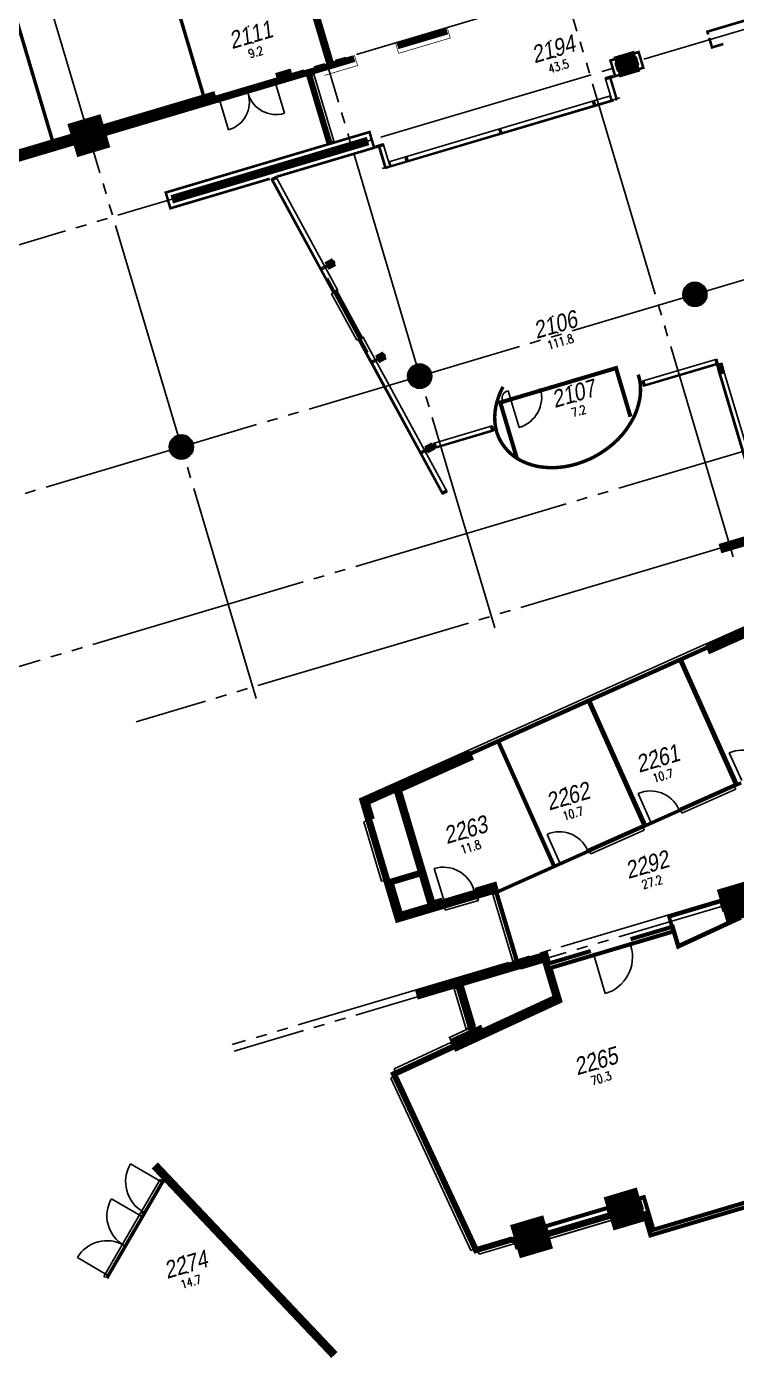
# Model space of a CAD drawing. Extents: x -10617 to 141157, y 29682 to 109360.
# Drawn here: x 33514 to 54049, y 29682 to 68256 of the extents above; entities that cross this region are included whole.
import ezdxf
from ezdxf.enums import TextEntityAlignment as Align

# ---------------------------------------------------------------- set-up
doc = ezdxf.new("R2010")
doc.units = 0
doc.header["$LTSCALE"] = 50
doc.linetypes.add('4PHAN', pattern=[158.74999999999997, 127, -6.35, 6.35, -6.35, 6.35, -6.35])
doc.linetypes.add('INVISIBLE', pattern=[999999, 0, -999999])
doc.layers.get('0').update_dxf_attribs({"linetype": 'CONTINUOUS'})
for name, color, linetype in [('CL_02', 7, 'CONTINUOUS'), ('ED_02', 7, 'CONTINUOUS'), ('EW_02', 7, 'CONTINUOUS'), ('GRIDLINE_02', 15, '4PHAN'), ('HEADER_02', 7, 'INVISIBLE'), ('ND_02', 7, 'CONTINUOUS'), ('NW_02', 7, 'CONTINUOUS'), ('RI_02', 7, 'CONTINUOUS'), ('WW_02', 7, 'CONTINUOUS')]:
    doc.layers.add(name, color=color, linetype=linetype)
doc.styles.add('SIMPLEX', font='ARIALN.TTF', dxfattribs={"oblique": 10})
doc.styles.get("Standard").update_dxf_attribs({"font": 'simplex.shx'})

# ---------------------------------------------------------------- blocks, each defined once
blk = doc.blocks.new('RM_SPAM')
for p in [(0, 2.5), (0, 0)]:
    blk.add_point(p)
at = {"style": 'SIMPLEX', "oblique": 10}
blk.add_attdef('RM_NUM', text='', height=2.5, dxfattribs=at).set_placement((0, 0), align=Align.CENTER)
at = {"flags": 1}
for tag, p, width in [('SITENO', (-15, 0), 0.8), ('IN_OU_CODE', (-15.00170329455824, -1.995872601691918), 0.8), ('RM_CO_CODE', (-15.00170329455824, -3.995872601691911), 0.8), ('RM_TY_CODE', (-15.00085164727912, -5.997936300845954), 0.7), ('RM_FU_CODE', (-15, -7.999999999999996), 0.8), ('OCC/USE', (-14.99914835272088, -10.00206369915404), 0.8)]:
    blk.add_attdef(tag, p, '', height=1.25, dxfattribs=dict(at, width=width))
at = {"width": 0.8, "flags": 1}
for tag, p in [('BL_NUM', (15, 0)), ('LEVEL', (15.00170329455824, -2.004127398308096)), ('%S/L', (15, -4)), ('STUDCAP', (15, -6))]:
    blk.add_attdef(tag, text='', height=1.25, dxfattribs=at).set_placement(p, align=Align.RIGHT)
at = {"width": 0.8}
for tag, p in [('RM_AREA', (0, -2.000000000000007)), ('USE', (-0.2373231609166631, -4.046504915098961)), ('USE2', (-0.2373231609166631, -6.046504915098954))]:
    blk.add_attdef(tag, text='', height=1.25, dxfattribs=at).set_placement(p, align=Align.CENTER)
at = {"width": 0.8, "flags": 1}
blk.add_attdef('SERVS', text='', height=1.25, dxfattribs=at).set_placement((-0.0008516472791200158, -7.997936300845957), align=Align.CENTER)
blk = doc.blocks.new('DR2H90')
for p, q in [((-0.4599932413009902, 1.220633370033753e-06), (-0.4599903310180986, 0.4599944619267733)), ((0.4599932413009902, 1.220633370033753e-06), (0.4599903310180986, 0.4599944619267733))]:
    blk.add_line(p, q)
for centre, start, end in [((-0.4599932413009902, 1.220633370033753e-06), 359.9998479605043, 89.9998479605043), ((0.4599932413009902, 1.220633370033753e-06), 90.00015203949572, 180.0001520394958)]:
    blk.add_arc(centre, 0.4599932413026097, start, end)
at = {"flags": 1}
blk.add_attdef('SILLHT', text='', height=0.1, dxfattribs=at).set_placement((0, 0), align=Align.MIDDLE)
blk = doc.blocks.new('DRFRAME')
for p, q in [((-0.4999994901905845, -0.4999986732048434), (-0.4999931633956879, 0.5000013267751423)), ((0.5000005098094155, -0.4999986732048434), (0.5000068366043121, 0.5000013267751423))]:
    blk.add_line(p, q)
at = {"flags": 1}
blk.add_attdef('SILLHT', text='', height=0.1, dxfattribs=at).set_placement((0, 0), align=Align.MIDDLE)
blk = doc.blocks.new('SPL')
for p, q in [((1.000000509809156, 0.5000018366028116), (5.098096753641812e-07, 0.5000008169875014)), ((1.000000509809156, -0.4999981633971883), (1.000000509809156, 0.5000018366028116)), ((5.098096753641812e-07, -0.4999991830124985), (1.000000509809156, -0.4999981633971883))]:
    blk.add_line(p, q)
blk = doc.blocks.new('DR1H90')
blk.add_line((-0.4599932413009902, 1.220633370033753e-06), (-0.4599874206496853, 0.920001220614957))
blk.add_arc((-0.4599932413009902, 1.220633370033753e-06), 0.92, 0, 90)
at = {"flags": 1}
blk.add_attdef('SILLHT', text='', height=0.1, dxfattribs=at).set_placement((0, 0), align=Align.MIDDLE)
blk = doc.blocks.new('MUL')
for p, q in [((-0.4999994901905845, -0.4999986732048434), (-0.4999931633956879, 0.5000013267751423)), ((0.5000005098094155, -0.4999986732048434), (0.5000068366043121, 0.5000013267751423))]:
    blk.add_line(p, q)
blk = doc.blocks.new('WNOF')
blk.add_line((-0.4999999999982396, 1.32679489667639e-06), (0.5000000000017604, 1.32679489667639e-06))
at = {"flags": 1}
blk.add_attdef('SILLHT', text='', height=0.1, dxfattribs=at).set_placement((0, 0), align=Align.MIDDLE)
blk = doc.blocks.new('WNFRAME')
for p, q in [((-0.4999994901905845, -0.4999986732048434), (-0.4999931633956879, 0.5000013267751423)), ((0.5000005098094155, -0.4999986732048434), (0.5000068366043121, 0.5000013267751423))]:
    blk.add_line(p, q)
at = {"flags": 1}
blk.add_attdef('SILLHT', text='', height=0.1, dxfattribs=at).set_placement((0, 0), align=Align.MIDDLE)
blk = doc.blocks.new('DR2S')
for p, q in [((-0.2999993163386886, 0.05000079607496258), (-0.7999993163351679, 0.05000344966475594)), ((0.2999994183005718, 0.05000053071598325), (0.7999994182988114, 0.05000451110067328))]:
    blk.add_line(p, q)
at = {"flags": 1}
blk.add_attdef('SILLHT', text='', height=0.1, dxfattribs=at).set_placement((0, 0), align=Align.MIDDLE)
blk = doc.blocks.new('C-S')
for p, q in [((0.5, 0.5), (-0.5, 0.5000000000000002)), ((-0.5, 0.5000000000000002), (-0.5, -0.5)), ((0.5, -0.5), (0.5, 0.5)), ((-0.5, -0.5), (0.5, -0.5))]:
    blk.add_line(p, q)
at = {"const_width": 1}
blk.add_lwpolyline([(-0.5, 0), (0.5, 0)], dxfattribs=at)
blk = doc.blocks.new('C-C')
at = {"const_width": 0.49999999}
blk.add_lwpolyline([(0, 0.24999999, 2.414213562373095), (0.24999999, 0, 0.4142135623730951)], format="xyb", close=True, dxfattribs=at)
blk.add_circle((0, 0), 0.5)

msp = doc.modelspace()

# ---------------------------------------------------------------- linework, layer by layer
at = {"layer": 'EW_02', "flags": 128}
for points, const_width in [([(53235.60532090582, 68027.21342201241), (53210.68363960514, 68111.08065912176), (56026.49384921024, 68947.8219393836), (56161.79651160302, 68492.49986725944), (55024.8680299774, 68154.65206646582)], 75), ([(53674.29756784363, 67753.31899475356), (53345.98636357403, 67655.75860522674), (53264.09029047455, 67931.35626534164)], 75), ([(41707.44404538299, 66844.41812228569), (41707.43977511443, 66844.43249262554)], 150), ([(40748.83449290576, 63912.41884324867), (43568.5445430569, 64750.32155852502), (43433.24427858549, 65205.63398152872), (37538.02326578046, 63453.81496254935), (37673.32353025189, 62998.50253954538), (40549.06827170732, 63853.05647754526)], 75), ([(42284.26555351952, 64903.29405022923), (42284.26128325096, 64903.30842056908)], 150), ([(40659.04808780106, 63878.81850500735), (40659.05598884364, 63878.80395281368)], 150), ([(42447.70640760823, 60584.45551352356), (42447.71430865081, 60584.44096132989)], 150), ([(53575.61931239014, 53147.63396380562), (55301.05056059717, 53660.36169197725)], 280), ([(55960.33246868123, 51506.4675075395), (53227.61414442206, 50283.10728716543)], 280), ([(53215.37766934485, 50299.56870199495), (53215.3640528102, 50299.56260625942)], 100), ([(46336.53938410189, 47198.19657115906), (43292.48346443573, 45835.4331052992), (43451.95609259544, 45298.77609657971)], 280), ([(46328.38113856665, 47216.45610486874), (46328.367522032, 47216.4500091332)], 100), ([(43964.68303515981, 43573.34529578302), (44289.41074134124, 42480.57263534619), (45573.89813115973, 42862.26985121803)], 280), ([(46388.78084506982, 39286.2433787606), (46405.23987727539, 39230.85544687563)], 225), ([(45897.2083638753, 38683.24575318314), (45749.84120613954, 38999.02002651981), (46286.39339366265, 39248.6760508156)], 50), ([(45842.57615290509, 38740.51525766883), (45842.54429195407, 38740.50040533453)], 150), ([(44196.59693430632, 37973.22386076122), (44128.8128707656, 37941.62557068894), (44160.52025360854, 37873.48114808317)], 150), ([(42418.18484092494, 29807.36249494978), (37221.18684092494, 35295.48749494978)], 250), ([(37460.01894566447, 34840.86427308019), (37532.7822279538, 34966.43706363582)], 100), ([(47577.44262208379, 33223.6639352128), (47677.1390110974, 32888.1647922082), (51295.5444388119, 33963.40716785658)], 50), ([(47574.84018957101, 33144.64904859968), (47574.84193919734, 33144.64956851642)], 150), ([(46480.90606000478, 32886.58734537643), (46508.29832844825, 32827.71681903279), (46570.35193101288, 32846.15658903185)], 150)]:
    msp.add_lwpolyline(points, dxfattribs=dict(at, const_width=const_width))
at = {"layer": 'EW_02', "const_width": 75, "flags": 128}
msp.add_lwpolyline([(50542.16882929405, 66822.58131116799), (51356.95065822904, 67064.70043814043), (51221.65447165431, 67520.00071779513), (50406.87264271932, 67277.88159082271)], close=True, dxfattribs=at)
at = {"layer": 'EW_02', "const_width": 100, "flags": 128}
msp.add_lwpolyline([(47297.00532016717, 57829.5643292593, 0.07461815799654631), (47090.44566239609, 57264.01197499174, 0.0965099485098268), (47084.15323403491, 56650.31591355119, 0.1275226204907446), (47358.5755209203, 56069.54339260086, 0.1123937882680314), (47832.26080424194, 55688.12139356197, 0.08683725847908892), (48427.92455534924, 55508.10488971832, 0.0653329161659573), (49033.01204224477, 55512.11405182291, 0.05745922421385646), (49622.23455568888, 55664.68644371319, 0.05338091937718408), (50142.21142934243, 55926.03672325259, 0.05523042077345077), (50627.04978402204, 56314.90161650951, 0.06212937296539551), (50977.79767126857, 56768.06847469207, 0.08459491255111125), (51218.17717684415, 57323.30503861394, 0.1447074014517824), (51211.63521947958, 58183.84816591027, 0.1447074014517824)], format="xyb", dxfattribs=at)
at = {"layer": 'GRIDLINE_02'}
for p, q in [((140444.5301913079, 96393.60703970515), (2438.8862077269, 55384.10386141599)), ((141156.6496565626, 93997.1751363267), (3151.007394683314, 52987.67246971093)), ((53960.04614559122, 52907.15242735122), (45528.99349038934, 81279.34542320063)), ((47058.32226403356, 50856.24836747395), (38627.63652243378, 79227.20662517217)), ((40156.59849490608, 48805.34434101428), (31725.91421279298, 77176.29768721631)), ((122381.7905472759, 73604.39025196142), (36682.55681077266, 48138.15755217185)), ((70599.42254602458, 65780.16254451172), (5130.707987261194, 46325.58443101344)), ((125216.0260188784, 64066.5912768339), (39516.79232400242, 38600.35858934349)), ((123546.0238947901, 63778.9494158153), (39459.85464563701, 38792.05317539047)), ((71952.45024257904, 61226.9421399585), (6483.738925003447, 41772.36498962424))]:
    msp.add_line(p, q, dxfattribs=at)
at = {"layer": 'HEADER_02', "flags": 128}
for points, const_width, elevation in [([(39020.34029559061, 66145.04338261778), (40774.52805510461, 66666.3161560975)], 190, 2100), ([(41707.44404538299, 66844.41812228569), (42284.26128325096, 64903.30842056908)], 150, 2100), ([(43176.89723725939, 59241.42662908103), (42447.7141902669, 60584.44089705392)], 150, 2100), ([(48398.8070762914, 57728.55472129517), (47288.58839052269, 57398.64305164705)], 118.5, 2400), ([(46328.38113856665, 47216.45610486874), (53215.3640528102, 50299.56260625942)], 100, 2100), ([(53989.40660163142, 46279.81835537628), (52431.03694116922, 45582.18036805699)], 100, 2100), ([(52431.05548370503, 45582.13254583614), (51554.84904464932, 45189.87972410339)], 100, 2100), ([(43404.02798141967, 45284.53347552126), (43916.75599318235, 43559.10309849821)], 180, 2100), ([(51338.54455562493, 45093.10245005732), (49793.31799174857, 44401.34825506401)], 100, 2100), ([(49793.33680403082, 44401.29983024815), (48917.13036497511, 44009.0470085154)], 100, 2100), ([(45573.89813115973, 42862.26985121803), (46532.47350154056, 43147.11882991169)], 280, 2100), ([(47099.56312071983, 43169.58731339263), (47674.95710485079, 41233.27076824153)], 100, 2100), ([(49877.46001937583, 41369.27749630489), (51027.74691873965, 41711.09806375634)], 117.9999999999999, 2100), ([(46388.78085301298, 39286.24338112098), (46041.2655384472, 40455.70184816556)], 225, 2100), ([(45842.54448340436, 38740.49999463894), (44196.5971257566, 37973.22345006565)], 150, 2100), ([(46480.90647189457, 32886.58753702744), (44160.52066549828, 37873.48133973416)], 150, 2100), ([(36906.32382806062, 33885.31308232907), (37460.02870575077, 34840.88111675788)], 100, 2100), ([(36906.33358814692, 33885.32992600676), (35833.41758103272, 32033.72218091652)], 100, 2100), ([(47574.84018867672, 33144.64905160915), (46570.35193011858, 32846.15659204132)], 150, 2100)]:
    msp.add_lwpolyline(points, dxfattribs=dict(at, const_width=const_width, elevation=elevation))
at = {"layer": 'ND_02'}
msp.add_line((47765.12127544747, 56654.09003115993), (47449.55635098078, 57716.0290520346), dxfattribs=at)
for centre, radius, start, end in [((47492.13053580987, 57496.82007706191), 223.3050288785289, 100.9910024429213, 191.525347822611), ((47496.87381926788, 57534.114301044), 919.9770839358815, 286.5746983954905, 15.8472206873895)]:
    msp.add_arc(centre, radius, start, end, dxfattribs=at)
at = {"layer": 'NW_02', "flags": 128}
for points, const_width in [([(34293.42557040157, 64849.94170719819), (32000.39760372943, 72566.43314693589), (32863.11340681104, 72822.7976563599)], 100), ([(42996.99141789696, 67331.95664385796), (42325.99030212391, 67132.56281710025), (41556.89902006025, 69720.7086457902), (49513.04730979859, 72084.95111634664), (50282.13857966429, 69496.80532860942), (49611.13781989689, 69297.4112957123)], 200), ([(41435.40167588304, 69778.50782621873), (37898.269142299, 68727.41627936788), (38621.78473281422, 66292.64212345907)], 100), ([(45680.9944160725, 68129.53276337693), (44243.13564511393, 67702.25983567534)], 200), ([(44185.8937349257, 67789.57181078594), (44277.04505497347, 67482.82843102912), (45772.41829141288, 67927.19189010022), (45681.26687145303, 68233.93560563633)], 20), ([(40774.5283098194, 66666.31529893097), (42231.55733720513, 67099.2846649675)], 190), ([(42997.26383232819, 67436.35947394943), (43088.4150531721, 67129.61642843911), (42132.71806169453, 66845.62300574344)], 20), ([(40724.67600983202, 66834.07822375675), (41175.20871373601, 66967.95817090521)], 160), ([(22051.683629803, 61285.22636177358), (38970.48833057492, 66312.80518019658)], 160), ([(35809.12133720514, 65190.79966496752), (39020.34055030541, 66145.04252545124)], 190), ([(28907.39485110857, 63139.90381767705), (34850.55385110858, 64905.93081767705)], 190), ([(37713.51302962089, 63258.20393540815), (43393.05479841266, 64945.93259128142)], 250), ([(50985.07830378116, 56967.33224831313), (50567.38039111567, 58372.96612982149), (48398.80709005906, 57728.55467496425)], 118.5), ([(47288.58840429035, 57398.64300531613), (47218.5210578129, 57377.82185038467), (47693.55776722955, 55779.22840934929)], 118.5), ([(55671.0361112915, 51196.1784505871), (53272.21474900037, 50122.29429133806), (53217.04431534602, 50245.5329253969)], 50), ([(52447.20244599332, 49900.89734883785), (54034.6622670633, 46354.85559121582)], 143.9999999999999), ([(49796.35744599328, 48714.18934883797), (51383.81727887392, 45168.14756484798)], 143.9999999999999), ([(47172.31273174756, 47539.47712766364), (48759.77155742583, 43993.43651704929)], 117.9999999999999), ([(46372.13499549415, 47181.26157618374), (46427.29550703503, 47058.04510804485), (44357.30443251441, 46131.35006056585), (45301.63380748261, 42953.49506813427), (45526.89753488702, 43020.43423835278)], 50), ([(53989.40726319348, 46279.8168775923), (54192.01968922451, 46370.52072577954)], 100), ([(44236.03778489472, 46118.16014726406), (45193.72632977219, 42895.3489077243)], 190), ([(52431.03521511456, 45582.17782140461), (52431.03760273127, 45582.17889027303)], 100), ([(51338.54521718699, 45093.10097227333), (51554.82877605885, 45189.92499967185)], 100), ([(49793.31626567867, 44401.34570840481), (49793.31865331062, 44401.34677728005)], 100), ([(47132.76011119921, 43210.29002511433), (48917.10982662296, 44009.09288667205)], 100), ([(44125.94425117569, 43522.15963940303), (44844.8732511757, 43735.79663940302)], 190), ([(46532.47350154056, 43147.11882991169), (47107.61475542405, 43318.02782130532)], 280), ([(46485.47345061641, 43305.2837764185), (47084.57919713652, 43483.31354372204), (47146.5283852494, 43274.8421483175)], 50), ([(52172.244006463, 42256.70981271283), (52101.74206840217, 42493.96314223587), (54543.7027467487, 43219.61468928103)], 105), ([(52184.70534290774, 42260.41228221545), (52369.8662015188, 41637.30809825797), (54178.55123148728, 42473.37263077617)], 131), ([(50988.43789779218, 41843.38105752199), (52138.72680199458, 42185.19950400767)], 117.9999999999999), ([(51027.74691873965, 41711.09806375634), (52178.03421467762, 42052.91556883764)], 117.9999999999999), ([(46710.77975689292, 39164.05301413433), (48837.50230459419, 40147.13308212558), (48505.0006358493, 41266.06848947519), (47781.27959308358, 41051.00789277004)], 190), ([(47738.5510848721, 41194.79406795161), (48601.27037202074, 41451.14010051497)], 110), ([(48647.09275363696, 41209.17660558099), (48561.64044756685, 41496.74068901866)], 50), ([(48639.93507564583, 41145.49951302821), (49838.15007564583, 41501.56151302825)], 117.9999999999999), ([(48679.24399947776, 41013.21649038437), (49877.46001937583, 41369.27749630489)], 117.9999999999999), ([(44791.18378277118, 40230.28213019187), (47762.76378277118, 41113.31513019193)], 280), ([(48720.0140139422, 40963.78183457562), (49002.66263935801, 40012.61123485646)], 50), ([(45895.53564178464, 38627.28860134701), (49005.64525914357, 40065.11711170815)], 100), ([(45855.86519636214, 38829.45940760649), (46727.22979309056, 39232.24856859152)], 300), ([(56147.86415237811, 35813.21699715612), (55681.03817638879, 35674.49548162586), (55965.88811510898, 34715.91607286867), (51652.2793058414, 33434.08744459818), (51372.26173458337, 34376.39828846445), (47672.54116297311, 33279.04592936987)], 117.9999999999999), ([(55910.45416323537, 35386.93021840244), (56135.77111461652, 34628.69298044193), (51633.32382478887, 33290.74888355174)], 117.9999999999999), ([(51365.92729892356, 33958.25679408741), (51586.85935788533, 33215.40899401408)], 132), ([(48618.37335910647, 33319.12667148797), (50367.73435910647, 33838.96467148796)], 190)]:
    msp.add_lwpolyline(points, dxfattribs=dict(at, const_width=const_width))
at = {"layer": 'WW_02'}
msp.add_line((44033.54617797594, 64194.85549671747), (43912.49073831991, 64158.88099160346), dxfattribs=at)

# ---------------------------------------------------------------- block references
at = {"layer": 'CL_02'}
for p, xscale, yscale, zscale, rotation in [((50881.91236383942, 67171.27942456533), 625, 250, 4350, 16.5497402956659), ((35314.17191081858, 65101.07798328879), 999.9999999999999, 300, 4350, 16.55000000000061), ((42300.40322800737, 61384.74335426031), 250, 90, 3000, 28.5000027126206), ((43766.4079489443, 58684.64813696677), 250, 90, 3000, 28.5000027126206), ((53586.11731075906, 58382.49086470595), 152.4, 230, 3000, 16.54968235183453), ((45178.23749054036, 56063.36015520501), 230, 150, 3000, 28.49828684816919), ((54106.4319274049, 42935.80368345059), 1000, 300, 4350, 16.54979999539184), ((50831.35425727947, 34034.11093309199), 1000, 300, 4350, 16.54979999539184), ((48123.42008378175, 33229.42344516204), 1000, 300, 4350, 16.54979999539184)]:
    msp.add_blockref('C-S', p, dxfattribs=dict(at, xscale=xscale, yscale=yscale, zscale=zscale, rotation=rotation))
at = {"layer": 'CL_02', "xscale": 700, "yscale": 700, "zscale": 4350}
for p in [(52849.61629826367, 60505.67677119467), (44887.30770226273, 58139.5945986429), (37991.7426475761, 56090.52068488032)]:
    msp.add_blockref('C-C', p, dxfattribs=at)
at = {"layer": 'ED_02'}
for name, p, xscale, yscale, zscale, rotation in [('DR2S', (42766.71235415519, 59888.1790761186), 1528.2, 764.1, 2075, 298.499532), ('DRFRAME', (42812.30571376315, 59912.93376306748), 1478.2, 150, 2075, 298.499532), ('SPL', (42746.39413798905, 59877.1473944479), 50.00000000000001, 1528.2, 50.00000000000001, 208.4995319773552), ('DR1H90', (46013.30707261569, 43138.89451119873), 1000.002840677748, 1000.002840677748, 2075, 16.54977300000001), ('DRFRAME', (46053.18581635015, 43004.69434056486), 950.0028406777487, 280, 2075, 16.549773), ('SPL', (46093.0645600846, 42870.49416993098), 49.99999999999999, 1000.002840677748, 49.99999999999999, 286.5497731660485), ('DR1H90', (37139.91440370266, 34388.16523055082), -1104.4, 1104.4, 2075, 59.90980900000002), ('SPL', (37139.91440370266, 34388.16523055082), 49.99999999999999, 1104.4, 49.99999999999999, 149.9098087553995), ('DRFRAME', (37183.1762669057, 34363.09709954348), 1054.4, 100, 2075, 239.909809), ('DR2H90', (36326.61372138678, 32984.59418446898), 2140, 2140, 2075, 59.909809), ('SPL', (36326.61372138678, 32984.59418446898), 50, 2140, 50, 149.9098087553999), ('DRFRAME', (36369.87558458982, 32959.52605346164), 2090, 100, 2075, 59.909809)]:
    msp.add_blockref(name, p, dxfattribs=dict(at, xscale=xscale, yscale=yscale, zscale=zscale, rotation=rotation))
at = {"layer": 'ND_02'}
for name, p, xscale, yscale, zscale, rotation in [('DRFRAME', (39897.43417534761, 66405.67976935764), 1780, 190, 2075, 196.5497939999999), ('DR2H90', (39924.49478380694, 66314.6153774703), 1830, 1830, 2075, 196.5497939999999), ('DRFRAME', (47843.69773340705, 57563.59888647111), 1108.2, 118.5, 2375, 196.5498), ('DR1H90', (54609.71333664023, 46612.23762704451), 960.0000000000001, 960.0000000000001, 2075, 24.116711), ('DR1H90', (51972.52242971193, 45431.64188700392), 960.0000000000001, 960.0000000000001, 2075, 24.116711), ('DRFRAME', (51992.95226417718, 45386.00613496976), 910.0000000000001, 100, 2075, 24.116711), ('DR1H90', (49334.80375003772, 44250.80917141593), 960.0000000000001, 960.0000000000001, 2075, 24.116711), ('DRFRAME', (49355.23358450297, 44205.17341938178), 910.0000000000001, 100, 2075, 24.116711), ('DRFRAME', (50452.60346905774, 41540.18778003061), 1150.000521325245, 117.9999999999999, 2075, 16.549903), ('DR1H90', (50469.4096396562, 41483.6320320485), -1200.000521325245, 1200.000521325245, 2075, 196.549903)]:
    msp.add_blockref(name, p, dxfattribs=dict(at, xscale=xscale, yscale=yscale, zscale=zscale, rotation=rotation))
at = {"layer": 'RI_02', "xscale": 200, "yscale": 200, "zscale": 200, "rotation": 16.54980000000002}
for p, values in [((40066.46107833178, 67784.82197070963), {'RM_NUM': '2111', 'RM_AREA': '9.2'}), ((48822.04709224045, 67373.26305689523), {'RM_NUM': '2194', 'RM_AREA': '43.5'}), ((48879.60955046612, 59396.61340307196), {'RM_NUM': '2106', 'RM_AREA': '111.8'}), ((49406.98201613847, 57397.34613582708), {'RM_NUM': '2107', 'RM_AREA': '7.2'}), ((51843.53136303337, 46839.08937703197), {'RM_NUM': '2261', 'RM_AREA': '10.7'}), ((49241.48082720526, 45745.96914318991), {'RM_NUM': '2262', 'RM_AREA': '10.7'}), ((46282.88636744229, 44775.39680596553), {'RM_NUM': '2263', 'RM_AREA': '11.8'}), ((51533.44332980833, 43764.83017076866), {'RM_NUM': '2292', 'RM_AREA': '27.2'}), ((50055.50677906096, 38081.84028782482), {'RM_NUM': '2265', 'RM_AREA': '70.3'}), ((38186.3771655731, 32190.24405257283), {'RM_NUM': '2274', 'RM_AREA': '14.7'})]:
    msp.add_blockref('RM_SPAM', p, dxfattribs=at).add_auto_attribs(values)
at = {"layer": 'WW_02'}
for name, p, xscale, yscale, zscale, rotation in [('SPL', (41971.88834701183, 65866.74207095988), 49.99999999999999, 2024.999999999999, 49.99999999999999, 196.549764), ('WNFRAME', (41995.85266431698, 65873.86327142738), 1975, 150, 2075, 286.549764), ('WNOF', (41995.85266431698, 65873.86327142738), 2024.999999999999, 2024.999999999999, 2100, 106.549764), ('SPL', (42067.74561623241, 65895.2268728299), 50, 2024.999999999999, 50, 16.549764), ('SPL', (50403.86400175768, 66454.22748831577), 50, 702.4, 50, 196.549803), ('MUL', (50378.04718660802, 66786.85176350291), 50, 239.9999999999999, 3000, 106.549803), ('WNFRAME', (50470.9640766541, 66474.16689525013), 652.4, 239.9999999999999, 2975, 106.549803), ('SPL', (50453.01267033513, 66468.83243855333), 50.00000000000001, 702.4, 50.00000000000001, 16.549803), ('WNOF', (50476.97775863246, 66475.95440567633), 702.4, 702.4, 3000, 106.549803), ('SPL', (47215.58399708498, 65247.25262807339), 50, 6700, 50, 106.549803), ('WNFRAME', (47223.04703233336, 65222.13802863639), 6650, 152.4, 2975, 16.549803), ('SPL', (47230.50981368305, 65197.02368098927), 50, 6700, 50, 286.549803), ('WNOF', (47237.63390303223, 65173.05092180667), 6700, 6700, 3000, 16.549803), ('MUL', (49936.49454970202, 66028.46343112795), 50.00000000000001, 152.4, 3000, 16.549803), ('MUL', (47223.04720899914, 65222.13498119095), 50.00000000000001, 152.4, 3000, 16.549803), ('MUL', (43725.54723326465, 64810.00671329796), 50, 239.9999999999999, 3000, 286.549803), ('WNFRAME', (43818.46569605774, 64497.31870105982), 652.4, 239.9999999999999, 2975, 286.549803), ('SPL', (43835.33308151642, 64502.33075333245), 50, 702.4, 50, 196.549803), ('WNOF', (43812.45099255299, 64495.53138781387), 702.4, 702.4, 3000, 286.549803), ('SPL', (43885.56577095416, 64517.25810799419), 50.00000000000001, 702.4, 50.00000000000001, 16.549803), ('MUL', (44509.59982925156, 64415.81168263091), 50.00000000000001, 152.4, 3000, 16.549803), ('MUL', (40672.03420099682, 63857.42243097183), 50, 152.4, 3000, 298.499532), ('SPL', (41531.41052046035, 62219.70086084801, 2975.000000000002), 49.99999999999999, 3748.599999999999, 49.99999999999999, 208.499532), ('WNFRAME', (41553.38119822594, 62231.62973316862), 3698.599999999999, 150, 2975, 118.499532), ('WNOF', (41509.4399721686, 62207.77205875715), 3748.599999999999, 3748.599999999999, 3000, 298.499532), ('SPL', (41575.35172348397, 62243.55852270848), 50, 3748.599999999999, 50, 28.49953200000001), ('MUL', (42079.64102239413, 61264.88238604709), 50, 152.4, 3000, 298.499532), ('SPL', (44372.42555155569, 56987.10016062111, 2975.000000000002), 49.99999999999999, 5103.2, 49.99999999999999, 208.499532), ('WNFRAME', (44394.3962293213, 56999.02903294173), 5053.2, 150, 2975, 118.499532), ('WNOF', (44350.42090145761, 56975.23040572162), 5103.199999999999, 5103.199999999999, 3000, 298.499532), ('SPL', (44416.36675457933, 57010.95782248159), 50, 5103.2, 50, 28.49953200000001), ('SPL', (52416.68874231822, 58264.49395336002), 50, 2256.8, 50, 106.549754), ('MUL', (53481.83666975112, 58553.6790165459), 49.99999999999999, 152.4, 3000, 16.549754), ('MUL', (43545.647233438, 58564.78800121016), 50, 152.4, 3000, 298.499532), ('WNFRAME', (52423.80993844196, 58240.52963476409), 2206.8, 150, 2975, 16.549754), ('SPL', (52430.93107041813, 58216.56553131869, 2975), 50, 2256.8, 50, 286.5497540000001), ('WNOF', (52438.05599708538, 58192.59917097484), 2256.8, 2256.8, 3000, 16.549754), ('MUL', (53627.42109095518, 58243.49810853013), 50.00000000000001, 152.4, 3000, 286.5498020000001), ('SPL', (54269.57938968978, 55990.51722359779), 50, 4734.899999999999, 50, 196.5498019999999), ('WNFRAME', (54293.54383504505, 55997.63829854797), 4684.899999999999, 150, 2975, 106.549802), ('WNOF', (54245.60912924209, 55983.39387876659), 4734.899999999999, 4734.899999999999, 3000, 286.5498020000001), ('SPL', (54317.50814769531, 56004.7595146801), 50.00000000000001, 4734.899999999999, 50.00000000000001, 16.549802), ('MUL', (51366.45834122799, 57925.07678363964), 49.99999999999999, 152.4, 3000, 16.549754), ('SPL', (46145.7427283459, 56401.03052537789), 50, 1779.7, 50, 106.549749), ('WNFRAME', (46152.86392232386, 56377.06620614431), 1729.7, 150, 2975, 16.54974899999999), ('SPL', (46159.98505204524, 56353.10210202887, 2975.000000000002), 50, 1779.7, 50, 286.5497490000001), ('WNOF', (46167.1091895193, 56329.13616754071), 1779.7, 1779.7, 3000, 16.54974899999999), ('MUL', (46982.22398726421, 56622.2653108129), 50, 152.4, 3000, 16.549749), ('MUL', (44966.84273717652, 55947.21905712), 50, 152.4, 3000, 298.499532), ('MUL', (45324.18067127243, 56129.5641312984), 50, 152.4, 3000, 16.549749), ('MUL', (45601.02363706744, 54779.17634902806), 50, 152.4, 3000, 298.499532), ('SPL', (49751.44276571208, 48803.64510960778), 49.99999999999999, 7545.6, 49.99999999999999, 114.116706), ('WNOF', (49771.87259568842, 48758.00935556408), 7545.6, 7545.6, 2100, 204.116706), ('SPL', (49771.87259568842, 48758.00935556408), 50, 7545.6, 50, 294.116706), ('WNFRAME', (49771.87259568842, 48758.00935556408), 7495.6, 100, 2075, 24.116706), ('SPL', (53210.22177140032, 45930.99936171663), 50, 1707.4, 50, 114.116711), ('WNFRAME', (53210.22177140032, 45930.99936171663), 1657.4, 100, 2075, 204.116711), ('WNOF', (53210.22177140032, 45930.99936171663), 1707.4, 1707.4, 2100, 24.116711), ('SPL', (53230.65160586557, 45885.36360968248), 49.99999999999999, 1707.4, 49.99999999999999, 294.116711), ('SPL', (43574.12046844986, 44396.1818864216), 50.00000000000001, 1800, 50.00000000000001, 196.549817), ('WNFRAME', (43660.39198730101, 44421.81828700974), 1750, 180, 2075, 286.549817), ('WNOF', (43660.39198730101, 44421.81828700974), 1800, 1800, 2100, 286.549817), ('SPL', (43698.73488456818, 44433.21224282669), 50, 1800, 50, 16.549817), ('SPL', (50565.93127368675, 44747.22535256066), 50, 1693, 50, 114.116711), ('WNOF', (50565.93127368675, 44747.22535256066), 1693, 1693, 2100, 24.116711), ('WNFRAME', (50565.93127368675, 44747.22535256066), 1642.999999999999, 100, 2075, 204.116711), ('SPL', (50586.361108152, 44701.58960052652), 49.99999999999999, 1693, 49.99999999999999, 294.116711), ('SPL', (47339.33148543008, 42187.1866154673), 50.00000000000001, 2020, 50.00000000000001, 196.549793), ('WNFRAME', (47387.26011278531, 42201.42904081708), 1969.999999999999, 100, 2075, 286.549793), ('SPL', (47387.26011278531, 42201.42904081708), 50, 2020, 50, 16.549793), ('WNOF', (47387.26011278531, 42201.42904081708), 2020, 2020, 2100, 286.549793), ('SPL', (46107.18378790836, 39838.92714506241), 50, 1220, 50, 196.5498), ('WNFRAME', (46215.02319573009, 39870.97261464327), 1170, 225, 2075, 106.5498), ('WNOF', (46215.02319573009, 39870.97261464327), 1220, 1220, 2100, 286.5498), ('SPL', (46274.93397785328, 39888.77565329931), 50.00000000000001, 1220, 50.00000000000001, 16.5498), ('SPL', (44987.88262129689, 38424.83862313621), 50.00000000000001, 1816, 50.00000000000001, 114.9931), ('WNFRAME', (45019.57080458048, 38356.8617223523), 1766, 150, 2075, 204.9930999999999), ('WNOF', (45019.57080458048, 38356.8617223523), 1816, 1816, 2100, 204.9930999999999), ('SPL', (45030.13353234167, 38334.20275542433), 50, 1816, 50, 294.9931), ('SPL', (45252.71418044433, 35348.39453956078), 50, 5500.3, 50, 204.952409), ('WNFRAME', (45320.71356869642, 35380.0344383808), 5450.299999999999, 150, 2075, 114.952409), ('WNOF', (45320.71356869642, 35380.0344383808), 5500.3, 5500.3, 2100, 294.952409), ('SPL', (45343.38003144712, 35390.5810713208), 50, 5500.3, 50, 24.952409), ('SPL', (47065.47485366314, 33019.36713756524), 50, 1047.9, 50, 106.549777), ('WNFRAME', (47072.59605939765, 32995.40282182524), 997.9, 150, 2075, 196.5497769999999), ('WNOF', (47072.59605939765, 32995.40282182524), 1047.9, 1047.9, 2100, 16.549777), ('SPL', (47093.95967660119, 32923.50987460522), 50, 1047.9, 50, 286.549777)]:
    msp.add_blockref(name, p, dxfattribs=dict(at, xscale=xscale, yscale=yscale, zscale=zscale, rotation=rotation))

doc.saveas('drawing.dxf')
